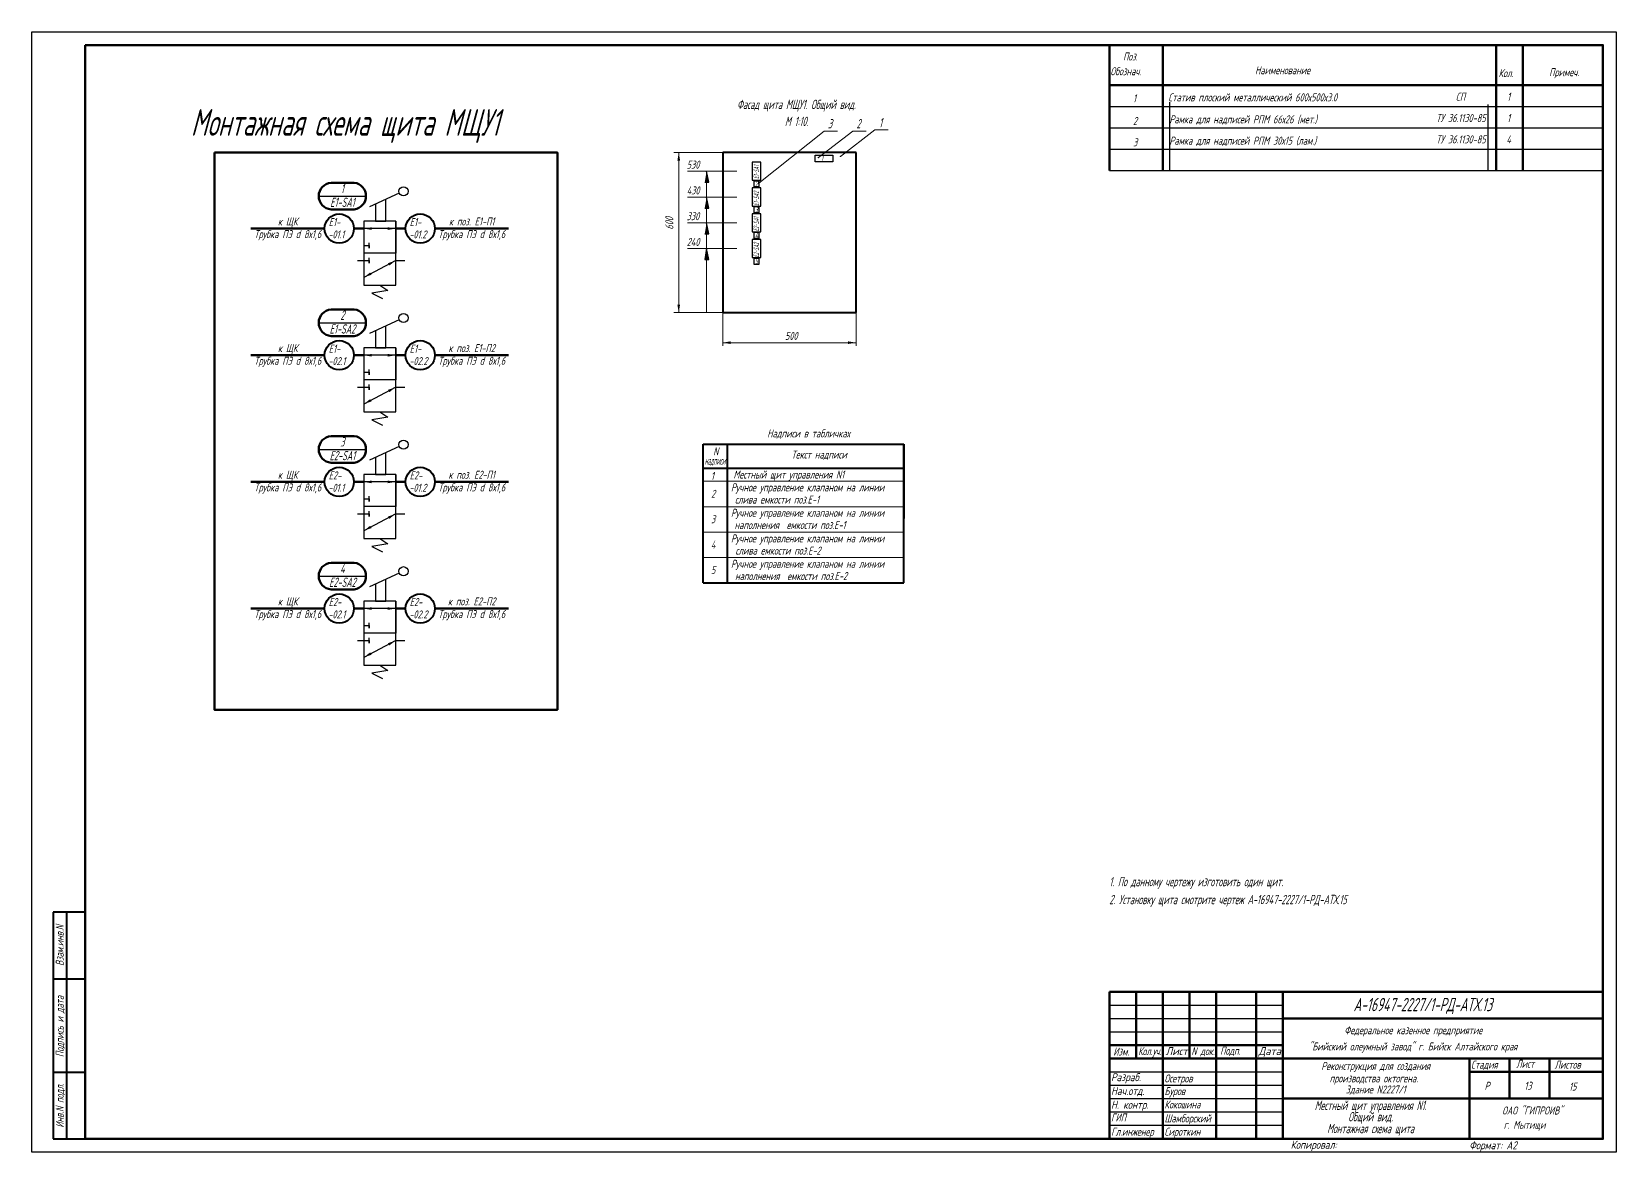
# Model space of a CAD drawing. Header units: millimetres. Extents: x -338 to 6826, y -8218 to 3153.
# Drawn here: x 2037 to 2631, y -6809 to -6389 of the extents above; entities that cross this region are included whole.
import ezdxf
from ezdxf.enums import TextEntityAlignment as Align

# ---------------------------------------------------------------- set-up
doc = ezdxf.new("R2010")
doc.units = ezdxf.units.MM
doc.layers.get('Defpoints').update_dxf_attribs({"color": 251})
for name, color, linetype, lineweight in [('RAZMER', 5, 'Continuous', 20), ('text', 41, 'Continuous', 20), ('Датчики', 31, 'Continuous', 50), ('Обводка', 6, 'Continuous', 25), ('Пн.кабель', 4, 'Continuous', 50), ('Рамка тонкая', 5, 'Continuous', 25), ('Текст_КИП', 2, 'Continuous', 25), ('Толст.рамка', 7, 'Continuous', 60), ('Тонкая', 5, 'Continuous', 20)]:
    doc.layers.add(name, color=color, linetype=linetype, lineweight=lineweight)
doc.layers.add('ТЕКСТ', color=2, linetype='Continuous')
doc.layers.add('Текст.', color=51, linetype='Continuous')
doc.styles.add('Simplex', font='simplex.shx', dxfattribs={"width": 0.7, "oblique": 15})

# ---------------------------------------------------------------- blocks, each defined once
blk = doc.blocks.new('ST1')
blk.add_solid([(0, 0.5), (0, -0.5), (3, 0)])

msp = doc.modelspace()

# ---------------------------------------------------------------- hatches: boundary and pattern name
at = {"ltscale": 0.5}
h = msp.add_hatch(color=256, dxfattribs=at)
edge = h.paths.add_edge_path()
edge.add_arc((2331.82, -6436.19), 0.277, 0, 360)
h = msp.add_hatch(color=256, dxfattribs=at)
edge = h.paths.add_edge_path()
edge.add_arc((2340.09, -6435.77), 0.277, 0, 360)
for points in [[(2290.77, -6445.47), (2289.94, -6441.33), (2289.23, -6445.47)], [(2290.77, -6455.13), (2289.94, -6451), (2289.23, -6455.13)], [(2290.77, -6464.79), (2289.94, -6460.66), (2289.23, -6464.79)], [(2290.77, -6474.46), (2289.94, -6470.32), (2289.23, -6474.46)]]:
    msp.add_hatch(color=256).paths.add_polyline_path(points)
h = msp.add_hatch(color=256, dxfattribs=at)
edge = h.paths.add_edge_path()
edge.add_arc((2309.36, -6445.91), 0.277, 0, 360)

# ---------------------------------------------------------------- linework, layer by layer
at = {"lineweight": 60}
for p, q in [((2440.94, -6394.04), (2440.94, -6441.04)), ((2625.94, -6394.04), (2440.94, -6394.04)), ((2460.94, -6394.04), (2460.94, -6441.04)), ((2585.94, -6394.04), (2585.94, -6441.04)), ((2595.94, -6441.04), (2595.94, -6394.04)), ((2440.94, -6409.04), (2625.94, -6409.04))]:
    msp.add_line(p, q, dxfattribs=at)
at = {"lineweight": -3}
for p, q in [((2440.94, -6417.04), (2625.94, -6417.04)), ((2440.94, -6425.04), (2625.94, -6425.04)), ((2440.94, -6433.04), (2625.94, -6433.04)), ((2440.94, -6441.04), (2625.94, -6441.04))]:
    msp.add_line(p, q, dxfattribs=at)
at = {"lineweight": 40, "ltscale": 0.5}
for p, q in [((2295.96, -6434.33), (2295.96, -6494.33)), ((2345.96, -6434.33), (2295.96, -6434.33)), ((2345.96, -6494.33), (2345.96, -6434.33)), ((2295.96, -6494.33), (2345.96, -6494.33))]:
    msp.add_line(p, q, dxfattribs=at)
at = {"color": 3}
for p, q in [((2310.23, -6437.93), (2307.03, -6437.93)), ((2307.03, -6437.93), (2307.03, -6444.73)), ((2310.23, -6444.73), (2310.23, -6437.93)), ((2307.03, -6444.73), (2310.23, -6444.73)), ((2310.23, -6447.6), (2307.03, -6447.6)), ((2307.03, -6447.6), (2307.03, -6454.4)), ((2310.23, -6454.4), (2310.23, -6447.6)), ((2307.03, -6454.4), (2310.23, -6454.4)), ((2161.4, -6460.01), (2161.4, -6484.01)), ((2173.4, -6460.01), (2161.4, -6460.01)), ((2173.4, -6484.01), (2173.4, -6460.01)), ((2173.4, -6460.01), (2173.4, -6472.01)), ((2310.23, -6457.26), (2307.03, -6457.26)), ((2307.03, -6457.26), (2307.03, -6464.06)), ((2310.23, -6464.06), (2310.23, -6457.26)), ((2163.4, -6470.14), (2163.4, -6468.14)), ((2307.03, -6464.06), (2310.23, -6464.06)), ((2310.23, -6466.92), (2307.03, -6466.92)), ((2307.03, -6466.92), (2307.03, -6473.72)), ((2310.23, -6473.72), (2310.23, -6466.92)), ((2161.4, -6469.14), (2163.4, -6469.14)), ((2173.4, -6472.01), (2161.4, -6472.01)), ((2163.4, -6469.14), (2163.4, -6470.14)), ((2163.4, -6475.83), (2163.4, -6473.83)), ((2307.03, -6473.72), (2310.23, -6473.72)), ((2159.06, -6474.83), (2163.4, -6474.83)), ((2163.4, -6474.83), (2163.4, -6475.83)), ((2173.4, -6474.83), (2176.8, -6474.83)), ((2161.4, -6484.01), (2173.4, -6484.01)), ((2161.4, -6507.49), (2161.4, -6531.49)), ((2173.4, -6507.49), (2161.4, -6507.49)), ((2173.4, -6531.49), (2173.4, -6507.49)), ((2173.4, -6507.49), (2173.4, -6519.49)), ((2163.4, -6517.61), (2163.4, -6515.61)), ((2161.4, -6516.61), (2163.4, -6516.61)), ((2173.4, -6519.49), (2161.4, -6519.49)), ((2163.4, -6516.61), (2163.4, -6517.61)), ((2163.4, -6523.3), (2163.4, -6521.3)), ((2159.06, -6522.3), (2163.4, -6522.3)), ((2163.4, -6522.3), (2163.4, -6523.3)), ((2173.4, -6522.3), (2176.8, -6522.3)), ((2161.4, -6531.49), (2173.4, -6531.49)), ((2161.4, -6554.96), (2161.4, -6578.96)), ((2173.4, -6554.96), (2161.4, -6554.96)), ((2173.4, -6578.96), (2173.4, -6554.96)), ((2173.4, -6554.96), (2173.4, -6566.96)), ((2163.4, -6565.08), (2163.4, -6563.08)), ((2161.4, -6564.08), (2163.4, -6564.08)), ((2173.4, -6566.96), (2161.4, -6566.96)), ((2163.4, -6564.08), (2163.4, -6565.08)), ((2163.4, -6570.77), (2163.4, -6568.77)), ((2159.06, -6569.77), (2163.4, -6569.77)), ((2163.4, -6569.77), (2163.4, -6570.77)), ((2173.4, -6569.77), (2176.8, -6569.77)), ((2161.4, -6578.96), (2173.4, -6578.96)), ((2161.4, -6602.43), (2161.4, -6626.43)), ((2173.4, -6602.43), (2161.4, -6602.43)), ((2173.4, -6626.43), (2173.4, -6602.43)), ((2173.4, -6602.43), (2173.4, -6614.43)), ((2163.4, -6612.55), (2163.4, -6610.55)), ((2161.4, -6611.55), (2163.4, -6611.55)), ((2173.4, -6614.43), (2161.4, -6614.43)), ((2163.4, -6611.55), (2163.4, -6612.55)), ((2163.4, -6618.24), (2163.4, -6616.24)), ((2159.06, -6617.24), (2163.4, -6617.24)), ((2163.4, -6617.24), (2163.4, -6618.24)), ((2173.4, -6617.24), (2176.8, -6617.24)), ((2161.4, -6626.43), (2173.4, -6626.43))]:
    msp.add_line(p, q, dxfattribs=at)
for p, q in [((2290.77, -6445.47), (2289.94, -6441.33)), ((2289.23, -6445.47), (2290.77, -6445.47)), ((2289.23, -6455.13), (2290.77, -6455.13)), ((2290.77, -6455.13), (2289.94, -6451)), ((2290.77, -6464.79), (2289.94, -6460.66)), ((2289.23, -6464.79), (2290.77, -6464.79)), ((2289.94, -6470.32), (2289.23, -6474.46)), ((2289.23, -6474.46), (2290.77, -6474.46)), ((2290.77, -6474.46), (2289.94, -6470.32))]:
    msp.add_line(p, q)
at = {"color": 0, "linetype": 'ByBlock'}
for p, q in [((2144.54, -6450.66), (2162.25, -6450.66)), ((2144.54, -6498.13), (2162.25, -6498.13)), ((2144.54, -6545.6), (2162.25, -6545.6)), ((2144.54, -6593.07), (2162.25, -6593.07))]:
    msp.add_line(p, q, dxfattribs=at)
at = {"color": 2, "ltscale": 0.2}
for p, q in [((2174.75, -6449.54), (2163.51, -6454.63)), ((2165.82, -6453.58), (2165.82, -6460.01)), ((2169.74, -6460.01), (2169.74, -6451.81)), ((2165.82, -6460.01), (2169.74, -6460.01)), ((2174.75, -6497.01), (2163.51, -6502.1)), ((2165.82, -6501.05), (2165.82, -6507.49)), ((2169.74, -6507.49), (2169.74, -6499.28)), ((2165.82, -6507.49), (2169.74, -6507.49)), ((2174.75, -6544.48), (2163.51, -6549.57)), ((2165.82, -6548.52), (2165.82, -6554.96)), ((2169.74, -6554.96), (2169.74, -6546.75)), ((2165.82, -6554.96), (2169.74, -6554.96)), ((2174.75, -6591.95), (2163.51, -6597.04)), ((2165.82, -6595.99), (2165.82, -6602.43)), ((2169.74, -6602.43), (2169.74, -6594.22)), ((2165.82, -6602.43), (2169.74, -6602.43))]:
    msp.add_line(p, q, dxfattribs=at)
at = {"lineweight": 30}
for p, q in [((2345.96, -6448.41), (2345.96, -6451.91)), ((2295.96, -6467.79), (2295.96, -6471.29)), ((2295.96, -6467.79), (2295.96, -6471.29)), ((2345.96, -6467.79), (2345.96, -6471.29)), ((2295.96, -6487.67), (2295.96, -6491.17)), ((2295.96, -6487.67), (2295.96, -6491.17)), ((2345.96, -6487.67), (2345.96, -6491.17))]:
    msp.add_line(p, q, dxfattribs=at)
at = {"color": 6}
for p, q in [((2173.4, -6462.83), (2161.4, -6462.83)), ((2173.4, -6474.83), (2161.4, -6481.14)), ((2173.4, -6510.3), (2161.4, -6510.3)), ((2173.4, -6522.3), (2161.4, -6528.61)), ((2173.4, -6557.77), (2161.4, -6557.77)), ((2173.4, -6569.77), (2161.4, -6576.08)), ((2173.4, -6605.24), (2161.4, -6605.24)), ((2173.4, -6617.24), (2161.4, -6623.55))]:
    msp.add_line(p, q, dxfattribs=at)
at = {"color": 1}
for p, q in [((2170.4, -6486.01), (2164.4, -6487.01)), ((2167.4, -6484.01), (2170.4, -6486.01)), ((2164.4, -6487.01), (2168.4, -6489.01)), ((2170.4, -6533.49), (2164.4, -6534.49)), ((2167.4, -6531.49), (2170.4, -6533.49)), ((2164.4, -6534.49), (2168.4, -6536.49)), ((2170.4, -6580.96), (2164.4, -6581.96)), ((2167.4, -6578.96), (2170.4, -6580.96)), ((2164.4, -6581.96), (2168.4, -6583.96)), ((2170.4, -6628.43), (2164.4, -6629.43)), ((2167.4, -6626.43), (2170.4, -6628.43)), ((2164.4, -6629.43), (2168.4, -6631.43))]:
    msp.add_line(p, q, dxfattribs=at)
at = {"lineweight": 40}
for p, q in [((2288.61, -6543.68), (2363.82, -6543.68)), ((2288.61, -6595.65), (2288.61, -6543.68)), ((2297.61, -6543.68), (2297.61, -6595.65)), ((2363.82, -6543.68), (2363.82, -6571.43)), ((2363.82, -6595.65), (2363.82, -6543.68)), ((2288.61, -6552.68), (2363.82, -6552.68)), ((2288.61, -6595.65), (2363.82, -6595.65))]:
    msp.add_line(p, q, dxfattribs=at)
at = {"color": 7, "lineweight": 40}
for p, q in [((2044.96, -6719.04), (2044.96, -6804.04)), ((2056.96, -6719.04), (2044.96, -6719.04)), ((2049.96, -6719.04), (2049.96, -6804.04)), ((2044.96, -6744.04), (2056.96, -6744.04)), ((2044.96, -6779.04), (2056.96, -6779.04)), ((2044.96, -6804.04), (2056.96, -6804.04))]:
    msp.add_line(p, q, dxfattribs=at)
at = {"lineweight": 60}
msp.add_lwpolyline([(2056.94, -6394.04), (2625.94, -6394.04), (2625.94, -6804.04), (2056.94, -6804.04)], close=True, dxfattribs=at)
at = {"color": 5, "lineweight": 60}
msp.add_lwpolyline([(2105.42, -6434.33), (2234.01, -6434.33), (2234.01, -6643.18), (2105.42, -6643.18)], close=True, dxfattribs=at)
at = {"ltscale": 0.5}
msp.add_lwpolyline([(2330.65, -6435.27), (2337.25, -6435.27), (2337.25, -6437.87), (2330.65, -6437.87)], close=True, dxfattribs=at)
at = {"color": 0, "ltscale": 0.5}
for points in [[(2307.76, -6444.9), (2309.49, -6444.9), (2309.49, -6447.24), (2307.76, -6447.24)], [(2307.76, -6454.56), (2309.49, -6454.56), (2309.49, -6456.9), (2307.76, -6456.9)], [(2307.76, -6464.23), (2309.49, -6464.23), (2309.49, -6466.57), (2307.76, -6466.57)], [(2307.76, -6473.89), (2309.49, -6473.89), (2309.49, -6476.23), (2307.76, -6476.23)]]:
    msp.add_lwpolyline(points, close=True, dxfattribs=at)
at = {"color": 3}
for centre in [(2176.31, -6448.84), (2176.31, -6496.31), (2176.31, -6543.78), (2176.31, -6591.25)]:
    msp.add_circle(centre, 1.71, dxfattribs=at)
at = {"color": 0, "linetype": 'ByBlock'}
for points in [[(2278.99, -6437.33), (2279.99, -6437.33), (2279.49, -6434.33)], [(2278.99, -6491.33), (2279.99, -6491.33), (2279.49, -6494.33)]]:
    msp.add_solid(points, dxfattribs=at)
at = {"layer": 'Defpoints'}
for p, q in [((2463.44, -6415.48), (2463.44, -6441.04)), ((2582.81, -6416.29), (2582.81, -6441.04))]:
    msp.add_line(p, q, dxfattribs=at)
at = {"layer": 'Defpoints', "color": 0, "linetype": 'ByBlock'}
msp.add_point((2281.39, -6434.33), dxfattribs=at)
at = {"layer": 'RAZMER', "ltscale": 0.5}
for p, q in [((2334.01, -6426.28), (2309.49, -6445.82)), ((2344.69, -6426.28), (2331.82, -6436.19)), ((2352.96, -6425.87), (2340.1, -6435.77))]:
    msp.add_line(p, q, dxfattribs=at)
at = {"layer": 'Датчики'}
for points in [[(2149.17, -6445.66, 0.926486), (2149.17, -6455.64, 0.920396)], [(2157.87, -6455.64, 0.877065), (2157.87, -6445.66, 0.890947)], [(2149.17, -6493.13, 0.926486), (2149.17, -6503.11, 0.920396)], [(2157.87, -6503.11, 0.877065), (2157.87, -6493.13, 0.890947)], [(2149.17, -6540.6, 0.926486), (2149.17, -6550.59, 0.920396)], [(2157.87, -6550.59, 0.877065), (2157.87, -6540.6, 0.890947)], [(2149.17, -6588.07, 0.926486), (2149.17, -6598.06, 0.920396)], [(2157.87, -6598.06, 0.877065), (2157.87, -6588.07, 0.890947)]]:
    msp.add_lwpolyline(points, format="xyb", dxfattribs=at)
for points in [[(2157.87, -6445.66), (2149.17, -6445.66)], [(2157.87, -6455.64), (2149.17, -6455.64)], [(2157.87, -6493.13), (2149.17, -6493.13)], [(2157.87, -6503.11), (2149.17, -6503.11)], [(2157.87, -6540.6), (2149.17, -6540.6)], [(2157.87, -6550.59), (2149.17, -6550.59)], [(2157.87, -6588.07), (2149.17, -6588.07)], [(2157.87, -6598.06), (2149.17, -6598.06)]]:
    msp.add_lwpolyline(points, dxfattribs=at)
at = {"layer": 'Обводка', "color": 155}
for p, q in [((2440.94, -6753.89), (2505.94, -6753.89)), ((2440.94, -6758.89), (2505.94, -6758.89)), ((2440.94, -6763.89), (2505.94, -6763.89)), ((2440.94, -6778.89), (2505.94, -6778.89)), ((2440.94, -6783.89), (2505.94, -6783.89)), ((2440.94, -6788.89), (2505.94, -6788.89)), ((2440.94, -6793.89), (2505.94, -6793.89)), ((2440.94, -6798.89), (2505.94, -6798.89))]:
    msp.add_line(p, q, dxfattribs=at)
at = {"layer": 'Пн.кабель'}
for p, q in [((2146.72, -6462.83), (2119.13, -6462.83)), ((2157.72, -6462.83), (2161.4, -6462.83)), ((2173.4, -6462.83), (2177.08, -6462.83)), ((2215.66, -6462.83), (2188.08, -6462.83)), ((2146.72, -6510.3), (2119.13, -6510.3)), ((2157.72, -6510.3), (2161.4, -6510.3)), ((2173.4, -6510.3), (2177.08, -6510.3)), ((2215.66, -6510.3), (2188.08, -6510.3)), ((2146.72, -6557.77), (2119.13, -6557.77)), ((2157.72, -6557.77), (2161.4, -6557.77)), ((2173.4, -6557.77), (2177.08, -6557.77)), ((2215.66, -6557.77), (2188.08, -6557.77)), ((2146.72, -6605.24), (2119.13, -6605.24)), ((2157.72, -6605.24), (2161.4, -6605.24)), ((2173.4, -6605.24), (2177.08, -6605.24)), ((2215.66, -6605.24), (2188.08, -6605.24))]:
    msp.add_line(p, q, dxfattribs=at)
at = {"layer": 'Пн.кабель', "lineweight": 40}
for centre in [(2152.22, -6462.83), (2182.58, -6462.83), (2152.22, -6510.3), (2182.58, -6510.3), (2152.22, -6557.77), (2182.58, -6557.77), (2152.22, -6605.24), (2182.58, -6605.24)]:
    msp.add_circle(centre, 5.5, dxfattribs=at)
at = {"layer": 'Рамка тонкая'}
msp.add_lwpolyline([(2036.94, -6389.04), (2630.94, -6389.04), (2630.94, -6809.04), (2036.94, -6809.04)], close=True, dxfattribs=at)
at = {"layer": 'Толст.рамка', "lineweight": 60}
for p, q in [((2440.94, -6748.89), (2625.94, -6748.89)), ((2440.94, -6803.89), (2440.94, -6748.89)), ((2450.94, -6773.89), (2450.94, -6748.89)), ((2460.94, -6803.89), (2460.94, -6748.89)), ((2470.94, -6773.89), (2470.94, -6748.89)), ((2480.94, -6803.89), (2480.94, -6748.89)), ((2495.94, -6803.89), (2495.94, -6748.89)), ((2505.94, -6803.89), (2505.94, -6748.89)), ((2505.94, -6758.89), (2625.94, -6758.89)), ((2440.94, -6768.89), (2505.94, -6768.89)), ((2440.94, -6773.89), (2505.94, -6773.89)), ((2505.94, -6773.89), (2625.94, -6773.89)), ((2575.94, -6773.89), (2575.94, -6803.89)), ((2590.94, -6788.89), (2590.94, -6773.89)), ((2605.94, -6788.89), (2605.94, -6773.89)), ((2575.94, -6778.89), (2625.94, -6778.89)), ((2505.94, -6788.89), (2625.94, -6788.89))]:
    msp.add_line(p, q, dxfattribs=at)
at = {"layer": 'Тонкая'}
for p, q in [((2339.05, -6426.28), (2334.01, -6426.28)), ((2349.73, -6426.28), (2344.69, -6426.28)), ((2358, -6425.87), (2352.96, -6425.87)), ((2288.61, -6557.48), (2363.82, -6557.48)), ((2288.61, -6567.08), (2363.82, -6567.08)), ((2288.61, -6576.6), (2363.82, -6576.6)), ((2288.61, -6586.12), (2363.82, -6586.12))]:
    msp.add_line(p, q, dxfattribs=at)
at = {"layer": 'Тонкая', "ltscale": 0.5}
for p, q in [((2277.6, -6434.33), (2296.62, -6434.33)), ((2279.49, -6434.33), (2279.49, -6494.33)), ((2282.79, -6441.33), (2301.23, -6441.33)), ((2289.94, -6441.33), (2289.94, -6494.33)), ((2282.79, -6451), (2301.23, -6451)), ((2282.79, -6460.66), (2301.23, -6460.66)), ((2282.79, -6470.32), (2301.23, -6470.32)), ((2277.6, -6494.33), (2295.96, -6494.33)), ((2295.96, -6494.33), (2295.96, -6506.83)), ((2295.96, -6494.33), (2295.96, -6506.83)), ((2345.96, -6494.33), (2345.96, -6506.83)), ((2345.96, -6494.33), (2345.96, -6506.83)), ((2295.96, -6505.59), (2345.96, -6505.59))]:
    msp.add_line(p, q, dxfattribs=at)
for points in [[(2298.96, -6505.09), (2298.96, -6506.09), (2295.96, -6505.59)], [(2342.96, -6505.09), (2342.96, -6506.09), (2345.96, -6505.59)]]:
    msp.add_solid(points, dxfattribs=at)

# ---------------------------------------------------------------- block references
at = {"color": 3, "xscale": -1, "rotation": 0.001244706337280022}
for p in [(2164.4, -6462.83), (2164.4, -6510.3), (2164.4, -6557.77), (2164.4, -6605.24)]:
    msp.add_blockref('ST1', p, dxfattribs=at)
at = {"color": 3}
for p, rotation in [((2170.4, -6462.83), 359.9987552936627), ((2170.75, -6476.24), 28.00468186881031), ((2164.05, -6479.73), 208.0046818688103), ((2170.4, -6510.3), 359.9987552936627), ((2170.75, -6523.71), 28.00468186881031), ((2164.05, -6527.2), 208.0046818688103), ((2170.4, -6557.77), 359.9987552936627), ((2170.75, -6571.18), 28.00468186881031), ((2164.05, -6574.67), 208.0046818688103), ((2170.4, -6605.24), 359.9987552936627), ((2170.75, -6618.65), 28.00468186881031), ((2164.05, -6622.14), 208.0046818688103)]:
    msp.add_blockref('ST1', p, dxfattribs=dict(at, rotation=rotation))

# ---------------------------------------------------------------- texts
at = {"style": 'Simplex', "oblique": 15, "width": 0.6}
for s, p in [('Е1-', (2148.26, -6461.89)), ('Е1-', (2178.62, -6461.89)), ('-01.1', (2148.12, -6466.53)), ('-01.2', (2178.48, -6466.53)), ('Е1-', (2148.26, -6509.36)), ('Е1-', (2178.62, -6509.36)), ('-02.1', (2148.12, -6514)), ('-02.2', (2178.48, -6514)), ('Е2-', (2148.26, -6556.83)), ('Е2-', (2178.62, -6556.83)), ('-01.1', (2148.12, -6561.47)), ('-01.2', (2178.48, -6561.47)), ('Е2-', (2148.26, -6604.3)), ('Е2-', (2178.62, -6604.3)), ('-02.1', (2148.12, -6608.94)), ('-02.2', (2178.48, -6608.94))]:
    msp.add_text(s, height=3, dxfattribs=at).set_placement(p)
at = {"color": 2, "style": 'Simplex', "oblique": 15, "width": 0.7}
for s, p in [('Взам.инв.N', (2048.96, -6731.54)), ('Подпись и дата', (2048.96, -6761.89)), ('Инв.N подл.', (2048.96, -6791.54))]:
    msp.add_text(s, height=3, rotation=90, dxfattribs=at).set_placement(p, align=Align.CENTER)
at = {"layer": 'text', "style": 'Simplex', "oblique": 15, "width": 0.6}
for s, p in [('Фасад щита МЩУ1. Общий вид. ', (2324.29, -6418.04)), ('М 1:10.', (2323.65, -6424.41)), ('3', (2336.2, -6425.26)), ('2', (2346.88, -6425.26)), ('1', (2355.15, -6424.85))]:
    msp.add_text(s, height=3.5, dxfattribs=at).set_placement(p, align=Align.CENTER)
for s, height, p in [('530', 3, (2282.47, -6440.36)), ('1', 2, (2332.84, -6437.58)), ('430', 3, (2282.47, -6450.03)), ('330', 3, (2282.47, -6459.69)), ('240', 3, (2282.47, -6469.35)), ('500', 3, (2319.3, -6504.55))]:
    msp.add_text(s, height=height, dxfattribs=at).set_placement(p)
msp.add_text('600', height=3, rotation=90, dxfattribs=at).set_placement((2277.47, -6460.87), align=Align.CENTER)
at = {"layer": 'ТЕКСТ', "style": 'Simplex', "oblique": 15, "width": 0.6}
for s, height, p in [('1', 3.5, (2153.39, -6449.57)), ('Е1-SA1', 3.5, (2153.39, -6454.72)), ('к ЩК', 3, (2132.92, -6461.65)), ('к поз. Е1-П1', 3, (2201.87, -6461.65)), ('2', 3.5, (2153.39, -6497.04)), ('Е1-SA2', 3.5, (2153.39, -6502.19)), ('к ЩК', 3, (2132.92, -6509.12)), ('к поз. Е1-П2', 3, (2201.87, -6509.12)), ('3', 3.5, (2153.39, -6544.51)), ('Е2-SA1', 3.5, (2153.39, -6549.66)), ('к ЩК', 3, (2132.92, -6556.59)), ('к поз. Е2-П1', 3, (2201.87, -6556.59)), ('4', 3.5, (2153.39, -6591.98)), ('Е2-SA2', 3.5, (2153.39, -6597.13)), ('к ЩК', 3, (2132.92, -6604.06)), ('к поз. Е2-П2', 3, (2201.87, -6604.06))]:
    msp.add_text(s, height=height, dxfattribs=at).set_placement(p, align=Align.CENTER)
at = {"layer": 'ТЕКСТ', "color": 4, "style": 'Simplex', "oblique": 15, "width": 0.6}
for p in [(2132.92, -6466.4), (2201.87, -6466.4), (2132.92, -6513.87), (2201.87, -6513.87), (2132.92, -6561.34), (2201.87, -6561.34), (2132.92, -6608.81), (2201.87, -6608.81)]:
    msp.add_text('Трубка ПЭ d 8х1,6', height=3, dxfattribs=at).set_placement(p, align=Align.CENTER)
at = {"layer": 'ТЕКСТ', "char_height": 3, "width": 19, "attachment_point": 4, "style": 'Simplex'}
for s, insert in [('{\\W0.8;Разраб.}', (2441.53, -6781.29)), ('{\\W0.8;Нач.отд.}', (2441.53, -6786.29)), ('ГИП', (2441.53, -6795.99)), ('{\\W0.8;Н. контр.}', (2441.53, -6791.62))]:
    msp.add_mtext(s, dxfattribs=dict(at, insert=insert))
at = {"layer": 'Текст.', "style": 'Simplex', "oblique": 15, "width": 0.6}
for s, height, p in [('Поз.', 3, (2446.03, -6399.84)), ('Обознач.', 3, (2441.31, -6405.37)), ('Наименование', 3, (2495.52, -6404.99)), ('Кол.', 3, (2586.81, -6406.06)), ('Примеч.', 3, (2605.75, -6405.72)), ('1', 3, (2449.78, -6415.48)), ('Статив плоский металлический 600х500х3.0', 3, (2463.02, -6415.14)), ('СП', 3, (2570.79, -6414.9)), ('2', 3, (2449.78, -6423.98)), ('Рамка для надписей РПМ 66х26 (мет.)', 3, (2463.44, -6423.38)), ('3', 3, (2449.78, -6431.98)), ('Рамка для надписей РПМ 30х15 (лам.)', 3, (2463.44, -6431.38)), ('1. По данному чертежу изготовить один щит.', 3.5, (2440.88, -6709.33)), ('2. Установку щита смотрите чертеж А-16947-2227/1-РД-АТХ.15', 3.5, (2440.88, -6716.04))]:
    msp.add_text(s, height=height, dxfattribs=at).set_placement(p)
for s, p in [('1', (2590.59, -6414.9)), ('1', (2590.59, -6422.88)), ('4', (2590.59, -6430.88))]:
    msp.add_text(s, height=3, dxfattribs=at).set_placement(p, align=Align.CENTER)
at = {"layer": 'Текст.', "lineweight": 40, "style": 'Simplex', "oblique": 15, "width": 0.6}
msp.add_text('Монтажная схема щита МЩУ1', height=10, dxfattribs=at).set_placement((2096.62, -6428.04))
at = {"layer": 'Текст.', "style": 'Simplex', "oblique": 15, "width": 0.6}
for p in [(2581.95, -6422.9), (2581.95, -6430.9)]:
    msp.add_text(' ТУ 36.1130-85', height=3, dxfattribs=at).set_placement(p, align=Align.RIGHT)
at = {"layer": 'Текст_КИП', "linetype": 'ByBlock', "lineweight": -3, "style": 'Simplex', "oblique": 15, "width": 0.5}
for s, p in [('Е1-SA1', (2309.56, -6444.21)), ('Е1-SA2', (2309.56, -6454.29)), ('Е2-SA1', (2309.56, -6463.86)), ('Е2-SA2', (2309.56, -6473.71))]:
    msp.add_text(s, height=2, rotation=90, dxfattribs=at).set_placement(p)
at = {"layer": 'Текст_КИП', "style": 'Simplex', "oblique": 15, "width": 0.6}
for s, height, p in [('2', 2, (2308.08, -6447.08)), ('3', 2, (2308.08, -6456.74)), ('4', 2, (2308.08, -6466.41)), ('5', 2, (2308.08, -6476.07)), ('Надписи в табличках', 3, (2312.66, -6541.1)), ('А-16947-2227/1-РД-АТХ.13', 5, (2532.44, -6756.16)), ('Федеральное казенное предприятие', 3, (2528.99, -6764.79)), ('Изм.', 3, (2442.37, -6772.78)), ('Подп.', 3, (2482.43, -6772.46)), ('"Бийский олеумный завод" г. Бийск Алтайского края ', 3, (2515.7, -6770.87)), ('Стадия', 3, (2576.47, -6777.68)), ('Лист', 3, (2593.41, -6777.37)), ('Листов', 3, (2607.81, -6777.68)), ('Осетров', 3, (2461.57, -6782.85)), ('Р', 3, (2581.57, -6785.6)), ('13', 3, (2596.48, -6785.6)), ('15', 3, (2613.23, -6785.9)), ('Буров', 3, (2461.57, -6787.61)), ('Кокошина', 3, (2461.57, -6792.61)), ('Шамборский', 3, (2461.57, -6797.82)), ('ОАО "ГИПРОИВ"', 3, (2588.19, -6794.87)), ('Гл.инженер', 3, (2441.57, -6802.82)), ('Сироткин', 3, (2461.57, -6802.82)), ('г. Мытищи', 3, (2588.74, -6800.23))]:
    msp.add_text(s, height=height, dxfattribs=at).set_placement(p)
for s, height, p in [('N', 3, (2293.36, -6547.82)), ('Текст надписи', 3, (2332.12, -6549.02)), ('Местный щит управления N1', 3, (2320.74, -6556.52)), ('слива емкости поз.Е-1', 3, (2316.33, -6565.9)), ('Ручное управление клапаном на линии ', 3, (2328.5, -6561.32)), ('Ручное управление клапаном на линии ', 3, (2328.5, -6570.85)), ('наполнения  емкости поз.Е-1', 3, (2321.21, -6575.42)), ('Ручное управление клапаном на линии ', 3, (2328.5, -6580.45)), ('слива емкости поз.Е-2', 3, (2316.71, -6585.02)), ('Ручное управление клапаном на линии ', 3, (2328.5, -6589.97)), ('наполнения  емкости поз.Е-2', 3, (2321.6, -6594.55)), ('Реконструкция для создания', 3, (2540.74, -6778.18)), ('производства октогена. ', 3, (2540.74, -6782.83)), ('Здание N2227/1', 3, (2540.74, -6786.99)), ('Местный щит управления N1.', 3.5, (2538.82, -6793.21)), ('Общий вид.', 3.5, (2538.82, -6797.44)), ('Монтажная схема щита', 3.5, (2538.82, -6801.87))]:
    msp.add_text(s, height=height, dxfattribs=at).set_placement(p, align=Align.CENTER)
at = {"layer": 'Текст_КИП', "style": 'Simplex', "oblique": 15}
for s, width, p, p2 in [('надписи', 0.416794, (2289.16, -6551.33), (2296.96, -6551.33)), ('Кол.уч.', 0.603486, (2451.71, -6772.62), (2460.42, -6772.62)), ('Лист', 0.686041, (2462, -6772.62), (2470.24, -6772.62)), ('N док.', 0.628372, (2471.66, -6772.62), (2480.37, -6772.62)), ('Дата', 0.652619, (2496.83, -6772.62), (2505.22, -6772.62))]:
    msp.add_text(s, height=3, dxfattribs=dict(at, width=width)).set_placement(p, p2, align=Align.FIT)
at = {"layer": 'Текст_КИП', "color": 3, "style": 'Simplex', "oblique": 15, "width": 0.6}
for s, p in [('1', (2292.11, -6557.04)), ('2', (2292.37, -6563.73)), ('3', (2292.37, -6573.26)), ('4', (2292.37, -6582.78)), ('5', (2292.37, -6592.3))]:
    msp.add_text(s, height=3, dxfattribs=at).set_placement(p, align=Align.CENTER)
at = {"layer": 'Текст_КИП', "color": 3, "style": 'Simplex', "oblique": 15, "width": 0.8}
for s, p in [('Копировал:', (2508.87, -6807.71)), ('Формат: А2', (2575.8, -6807.91))]:
    msp.add_text(s, height=3, dxfattribs=at).set_placement(p)

doc.saveas('drawing.dxf')
